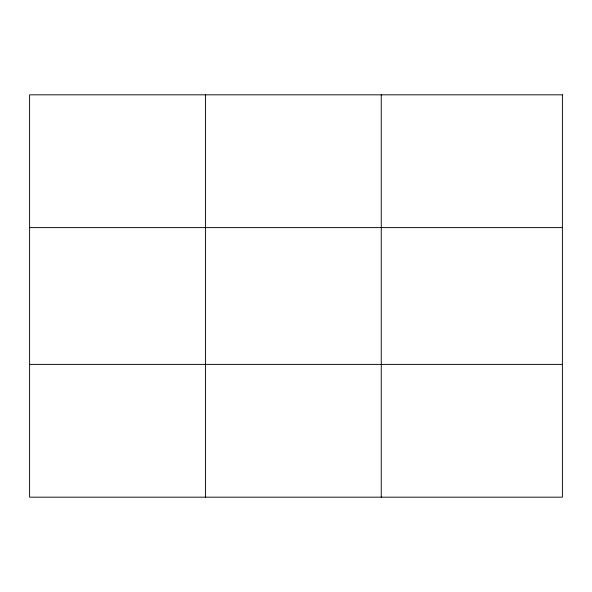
<?xml version="1.0" encoding="UTF-8"?>
<svg xmlns="http://www.w3.org/2000/svg" width="592" height="592" viewBox="0 0 592 592"><rect width="100%" height="100%" fill="white"/><g stroke="black" fill="none" stroke-linecap="round" stroke-linejoin="round"><path stroke-width="0.89" d="M205.424 497.176L205.424 94.824M381.248 497.176L381.248 94.824M29.6 227.602L562.4 227.602M29.6 364.398L562.4 364.398M562.4 94.824L562.4 497.176L29.6 497.176L29.6 94.824L562.4 94.824"/></g></svg>
